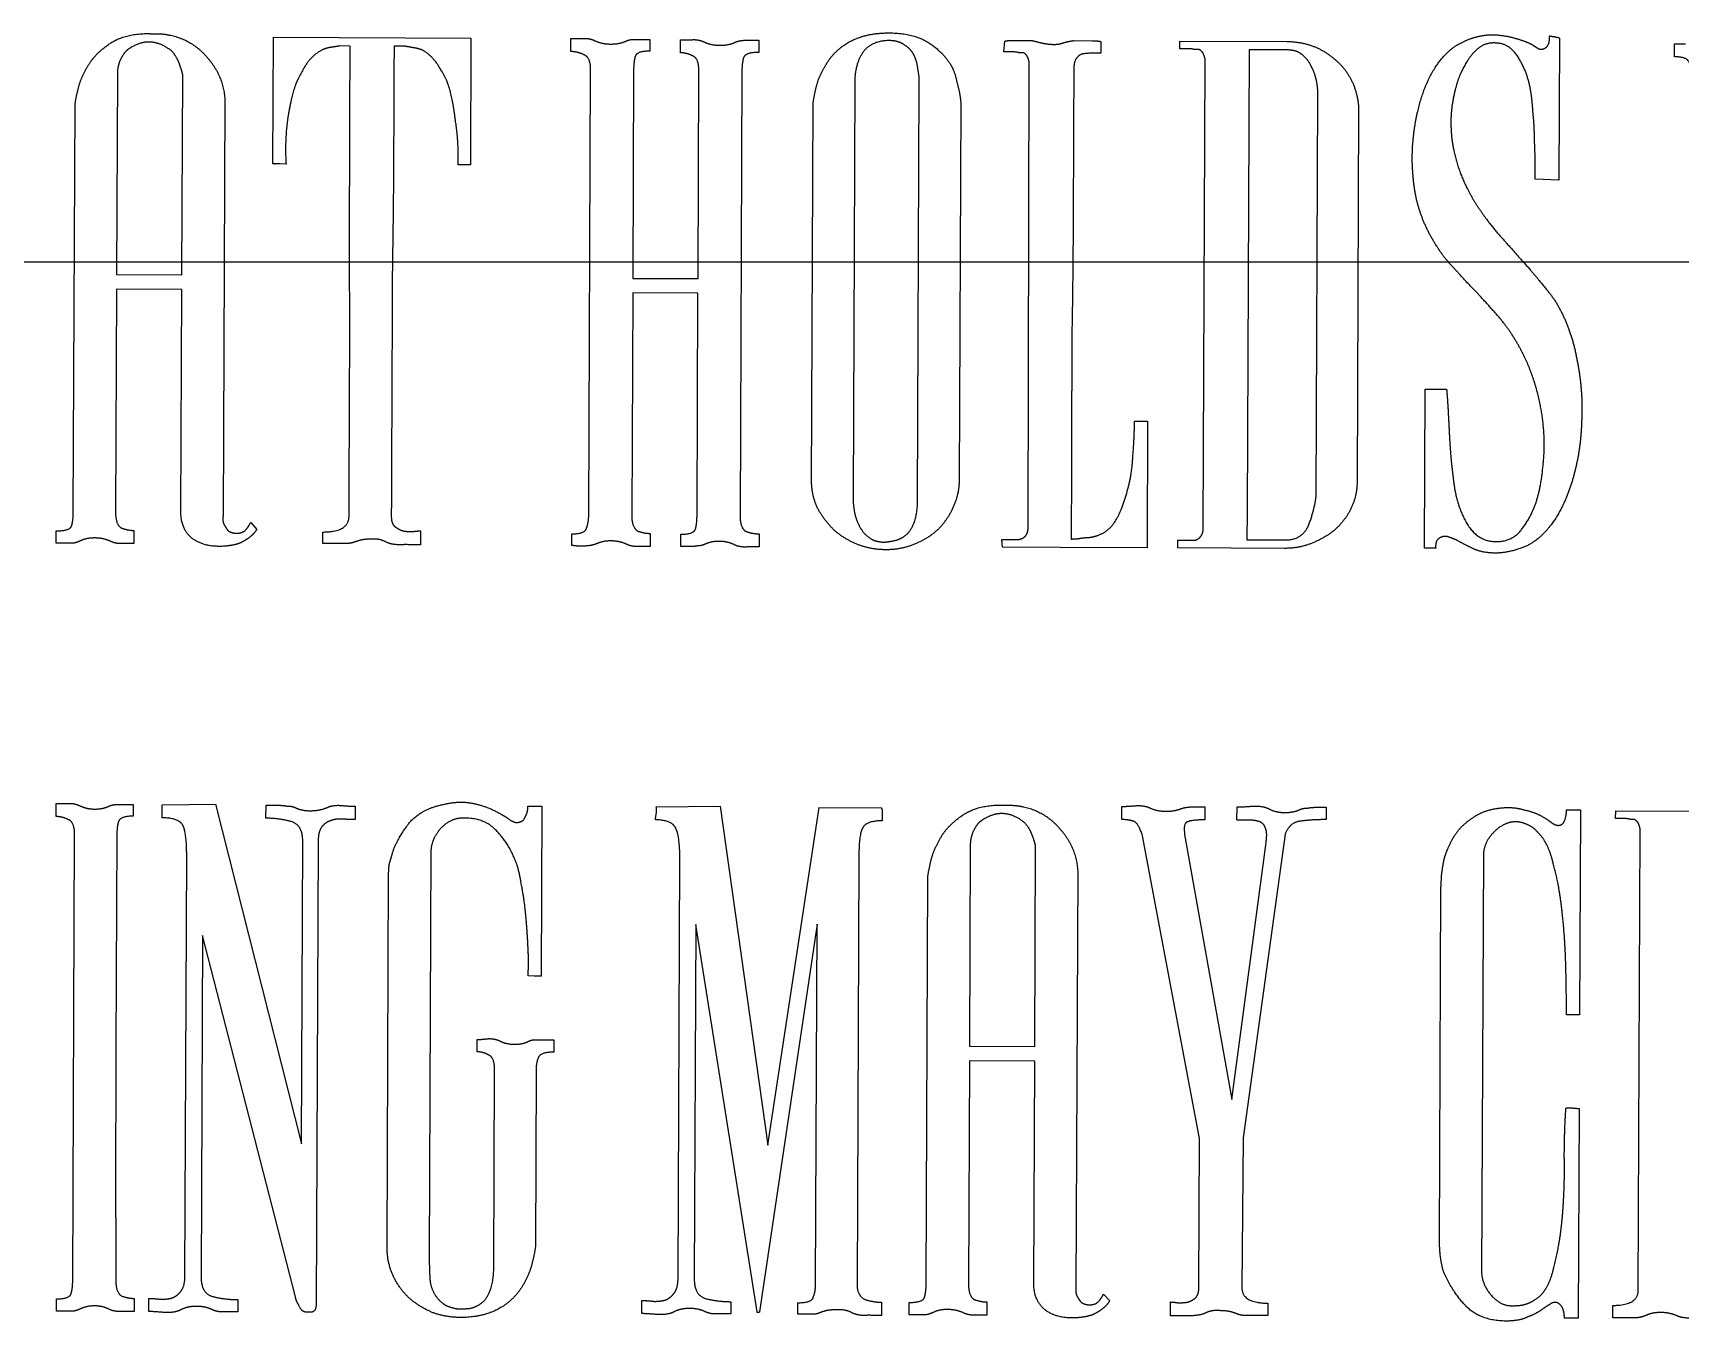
# Model space of a CAD drawing. Header units: centimetres. Extents: x 0 to 33, y -9.4 to 20.3.
# Drawn here: x 9.81 to 17.95, y 4.92 to 11.29 of the extents above; entities that cross this region are included whole.
import ezdxf

# ---------------------------------------------------------------- set-up
doc = ezdxf.new("R2010")
doc.units = ezdxf.units.CM
doc.header["$MEASUREMENT"] = 0
for name, color, linetype in [('sign v7_Sketch1', 7, 'Continuous'), ('sign v7_Sketch2', 7, 'Continuous'), ('sign v7_Sketch3', 7, 'Continuous'), ('sign v7_Sketch6', 7, 'Continuous')]:
    doc.layers.add(name, color=color, linetype=linetype)

msp = doc.modelspace()

# ---------------------------------------------------------------- linework, layer by layer
at = {"layer": 'sign v7_Sketch1'}
msp.add_line((0, 10.16), (33.02, 10.16), dxfattribs=at)
at = {"layer": 'sign v7_Sketch2'}
for p, q in [((10.9924, 10.6445), (10.9951, 11.271)), ((10.9951, 11.271), (11.9708, 11.2669)), ((11.9708, 11.2669), (11.9682, 10.6404)), ((12.4641, 11.2003), (12.4644, 11.2648)), ((12.8099, 11.2596), (12.8554, 11.2594)), ((12.8554, 11.2594), (12.8552, 11.2024)), ((13.007, 11.1942), (13.0073, 11.2587)), ((13.349, 11.2573), (13.3946, 11.2571)), ((13.3946, 11.2571), (13.3943, 11.1964)), ((14.6055, 11.1989), (14.6095, 11.252)), ((14.6475, 11.2556), (14.7424, 11.2552)), ((14.9512, 11.2544), (15.0423, 11.254)), ((15.0841, 11.25), (15.0838, 11.193)), ((15.475, 11.2142), (15.4752, 11.2522)), ((15.4752, 11.2522), (16.0029, 11.2499)), ((17.3014, 11.2597), (17.3015, 11.2786)), ((17.3508, 11.267), (17.3479, 10.5647)), ((17.9199, 11.1735), (17.9202, 11.2381)), ((11.3746, 11.2276), (11.3214, 11.2279)), ((11.3731, 10.8859), (11.3746, 11.2276)), ((11.6441, 11.2265), (11.591, 11.2267)), ((14.6472, 11.1987), (14.6055, 11.1989)), ((15.5168, 11.214), (15.475, 11.2142)), ((15.5903, 8.8407), (15.6, 11.1567)), ((15.8167, 11.209), (15.8071, 8.9271)), ((16.0065, 11.2082), (15.8167, 11.209)), ((10.2236, 11.092), (10.2194, 10.0973)), ((10.5421, 10.0959), (10.5463, 11.0868)), ((12.5532, 8.9105), (12.5625, 11.1087)), ((12.7751, 11.1078), (12.7707, 10.0789)), ((13.0935, 10.0776), (13.0978, 11.1027)), ((13.3104, 11.1018), (13.3012, 8.9073)), ((14.7247, 8.8444), (14.7305, 11.1414)), ((13.8683, 11.0501), (13.8597, 8.9999)), ((14.1785, 8.9796), (14.1872, 11.0487)), ((10.0057, 8.925), (10.0141, 10.9372)), ((10.7546, 10.9645), (10.7459, 8.9029)), ((13.6549, 9.0615), (13.6628, 10.9484)), ((14.3918, 10.9492), (14.384, 9.0812)), ((16.1491, 9.0092), (16.1574, 10.9835)), ((16.3584, 10.9219), (16.3506, 9.0691)), ((11.0038, 10.6445), (10.9924, 10.6445)), ((11.0076, 10.6445), (11, 10.6445)), ((11, 10.6445), (11.0038, 10.6445)), ((11.0266, 10.6444), (11.0076, 10.6445)), ((11.057, 10.6443), (11.0266, 10.6444)), ((11.9378, 10.6406), (11.9074, 10.6407)), ((11.953, 10.6405), (11.9378, 10.6406)), ((11.9606, 10.6405), (11.953, 10.6405)), ((11.9682, 10.6404), (11.9606, 10.6405)), ((17.3479, 10.5647), (17.2302, 10.569)), ((10.2194, 10.0973), (10.5421, 10.0959)), ((10.2191, 10.0251), (10.2145, 8.9241)), ((10.5418, 10.0238), (10.2191, 10.0251)), ((10.5372, 8.9265), (10.5418, 10.0238)), ((12.7707, 10.0789), (13.0935, 10.0776)), ((12.7704, 10.0068), (12.7658, 8.9096)), ((13.0932, 10.0054), (12.7704, 10.0068)), ((13.0885, 8.9082), (13.0932, 10.0054)), ((16.6834, 8.745), (16.6867, 9.5309)), ((16.6867, 9.5309), (16.736, 9.5307)), ((16.736, 9.5307), (16.793, 9.5305)), ((15.2508, 9.3737), (15.3154, 9.3734)), ((15.3154, 9.3734), (15.3128, 8.747)), ((14.9385, 9.132), (14.9371, 8.7903)), ((15.8071, 8.9271), (15.8065, 8.7867)), ((9.9215, 8.7697), (9.9217, 8.8304)), ((10.3052, 8.8326), (10.3049, 8.768)), ((10.8825, 8.8719), (10.9127, 8.8376)), ((11.2389, 8.7679), (11.2392, 8.8249)), ((11.7214, 8.8304), (11.7211, 8.7621)), ((12.469, 8.7589), (12.4693, 8.8159)), ((12.8566, 8.8181), (12.8563, 8.7535)), ((13.0082, 8.7529), (13.0084, 8.8136)), ((13.3957, 8.8158), (13.3954, 8.7512)), ((9.967, 8.7695), (9.9215, 8.7697)), ((11.3073, 8.7676), (11.2389, 8.7679)), ((13.0537, 8.7527), (13.0082, 8.7529)), ((14.599, 8.75), (14.5953, 8.788)), ((14.5953, 8.788), (14.6371, 8.7878)), ((14.8837, 8.7488), (14.599, 8.75)), ((15.3128, 8.747), (14.8837, 8.7488)), ((15.4646, 8.7463), (15.4648, 8.7843)), ((15.9924, 8.7441), (15.4646, 8.7463)), ((15.4648, 8.7843), (15.5065, 8.7841)), ((15.8065, 8.7867), (15.9963, 8.7859)), ((16.7403, 8.7448), (16.6834, 8.745)), ((9.9215, 7.418), (9.9218, 7.4826)), ((10.2558, 7.4774), (10.3014, 7.4772)), ((10.3014, 7.4772), (10.3012, 7.4202)), ((10.4454, 7.412), (10.4457, 7.4766)), ((10.4457, 7.4766), (10.7077, 7.4792)), ((10.7077, 7.4792), (11.1334, 5.7993)), ((10.958, 7.4099), (10.9582, 7.4744)), ((10.9582, 7.4744), (11.0152, 7.4742)), ((11.3986, 7.4688), (11.3984, 7.4042)), ((12.2529, 7.469), (12.3212, 7.4687)), ((12.3212, 7.4687), (12.3177, 6.6296)), ((12.8869, 7.4663), (13.2021, 7.4688)), ((13.2021, 7.4688), (13.438, 5.7934)), ((13.438, 5.7934), (13.6918, 7.4629)), ((13.6918, 7.4629), (13.9994, 7.4616)), ((15.1875, 7.4035), (15.1878, 7.468)), ((15.5523, 7.4665), (15.5978, 7.4663)), ((15.5978, 7.4663), (15.5976, 7.4017)), ((15.757, 7.4011), (15.7573, 7.4656)), ((16.1483, 7.464), (16.1977, 7.4638)), ((16.1977, 7.4638), (16.1974, 7.403)), ((17.386, 7.4512), (17.4544, 7.4509)), ((17.4544, 7.4509), (17.4501, 6.4372)), ((17.6288, 7.4084), (17.629, 7.4464)), ((17.6706, 7.4082), (17.6288, 7.4084)), ((17.629, 7.4464), (18.134, 7.4442)), ((15.4985, 7.33), (15.7322, 6.0192)), ((15.9959, 7.3317), (15.7884, 5.8291)), ((17.7405, 5.0767), (17.7501, 7.3509)), ((10.003, 5.1282), (10.0122, 7.3265)), ((10.221, 7.3256), (10.2166, 6.2777)), ((11.1334, 5.7993), (11.1397, 7.2952)), ((11.2156, 7.2911), (11.206, 5.0093)), ((11.7736, 7.2546), (11.7651, 5.2423)), ((14.439, 7.2775), (14.4348, 6.2828)), ((14.7576, 6.2814), (14.7617, 7.2724)), ((15.5719, 5.8262), (15.2897, 7.3233)), ((15.7322, 6.0192), (15.9008, 7.2904)), ((10.5574, 5.1487), (10.5661, 7.2217)), ((12.9949, 5.1384), (13.0036, 7.2114)), ((13.8882, 7.2153), (13.8794, 5.1081)), ((16.9751, 7.2327), (16.9663, 5.1597)), ((11.5565, 5.2926), (11.5643, 7.1377)), ((14.2211, 5.1105), (14.2295, 7.1227)), ((14.97, 7.15), (14.9614, 5.0884)), ((16.7582, 5.3124), (16.7655, 7.0665)), ((13.0819, 6.8846), (13.0746, 5.1343)), ((13.3852, 4.9697), (13.0819, 6.8846)), ((13.6818, 6.8858), (13.3966, 4.9697)), ((13.6744, 5.109), (13.6818, 6.8858)), ((10.6442, 6.8303), (10.6371, 5.1445)), ((11.1037, 5.0439), (10.6442, 6.8303)), ((12.2835, 6.6297), (12.2532, 6.6299)), ((12.3025, 6.6297), (12.2835, 6.6297)), ((12.3101, 6.6296), (12.3025, 6.6297)), ((12.3177, 6.6296), (12.3101, 6.6296)), ((17.4501, 6.4372), (17.3856, 6.4374)), ((12.001, 6.2551), (12.0013, 6.3158)), ((12.3316, 6.3144), (12.3809, 6.3142)), ((12.3809, 6.3142), (12.3807, 6.2535)), ((14.4348, 6.2828), (14.7576, 6.2814)), ((14.4345, 6.2107), (14.4299, 5.1096)), ((14.7573, 6.2093), (14.4345, 6.2107)), ((14.7526, 5.1121), (14.7573, 6.2093)), ((12.0838, 5.1878), (12.0879, 6.1636)), ((12.293, 6.1627), (12.2893, 5.2895)), ((17.4482, 5.974), (17.4438, 4.9375)), ((15.5688, 5.0896), (15.5719, 5.8262)), ((15.7884, 5.8291), (15.7815, 5.0887)), ((15.0979, 5.0575), (15.1281, 5.0232)), ((9.9226, 4.9729), (9.9228, 5.0336)), ((9.9682, 4.9727), (9.9226, 4.9729)), ((10.3063, 5.0358), (10.3061, 4.9713)), ((10.3782, 4.971), (10.3785, 5.0355)), ((10.8186, 4.9691), (10.7693, 4.9693)), ((10.8189, 5.0299), (10.8186, 4.9691)), ((11.1793, 4.9676), (11.1565, 4.9677)), ((12.8157, 4.9607), (12.8159, 5.0253)), ((13.2563, 5.0196), (13.2561, 4.9589)), ((13.5864, 4.9575), (13.5866, 5.0144)), ((14.0005, 5.0165), (14.0002, 4.952)), ((14.1369, 4.9552), (14.1372, 5.0159)), ((14.5206, 5.0181), (14.5204, 4.9536)), ((15.4278, 4.9498), (15.4281, 5.0181)), ((15.9102, 5.0123), (15.91, 4.9515)), ((17.6147, 4.9406), (17.6149, 5.0013)), ((13.2561, 4.9589), (13.2067, 4.9591)), ((13.3928, 4.9659), (13.389, 4.9659)), ((13.6319, 4.9573), (13.5864, 4.9575)), ((14.1825, 4.955), (14.1369, 4.9552)), ((15.91, 4.9515), (15.8416, 4.9518)), ((17.4438, 4.9375), (17.3755, 4.9378)), ((17.683, 4.9403), (17.6147, 4.9406))]:
    msp.add_line(p, q, dxfattribs=at)
for points in [[(10.171, 11.2289), (10.2434, 11.2855), (10.3573, 11.2889)], [(10.3875, 11.247), (10.3306, 11.251), (10.2696, 11.2057)], [(10.3573, 11.2889), (10.3877, 11.2887), (10.418, 11.2886)], [(10.4936, 11.201), (10.4444, 11.2429), (10.3875, 11.247)], [(10.418, 11.2886), (10.4522, 11.2885), (10.4864, 11.2807)], [(10.4864, 11.2807), (10.5964, 11.2575), (10.6719, 11.166)], [(12.4644, 11.2648), (12.4872, 11.2647), (12.5213, 11.2646)], [(12.5213, 11.2646), (12.5555, 11.2682), (12.5858, 11.2529)], [(12.5858, 11.2529), (12.6199, 11.2376), (12.6617, 11.2374)], [(12.6617, 11.2374), (12.7073, 11.2372), (12.7377, 11.2523)], [(12.7377, 11.2523), (12.7529, 11.2598), (12.7719, 11.2597)], [(12.7719, 11.2597), (12.7909, 11.2596), (12.8099, 11.2596)], [(13.0073, 11.2587), (13.0263, 11.2587), (13.0605, 11.2585)], [(13.0605, 11.2585), (13.0946, 11.2622), (13.1249, 11.2468)], [(13.1249, 11.2468), (13.1591, 11.2315), (13.2008, 11.2313)], [(13.2008, 11.2313), (13.2464, 11.2311), (13.2768, 11.2462)], [(13.2768, 11.2462), (13.3034, 11.2575), (13.349, 11.2573)], [(13.8159, 11.2326), (13.9035, 11.2929), (14.0364, 11.2924)], [(14.04, 11.2544), (13.9489, 11.2548), (13.9069, 11.1942)], [(14.0364, 11.2924), (14.1579, 11.2919), (14.2298, 11.246)], [(14.1158, 11.2313), (14.0856, 11.2542), (14.04, 11.2544)], [(14.2298, 11.246), (14.3017, 11.2001), (14.3395, 11.1392)], [(14.6095, 11.252), (14.6285, 11.2557), (14.6475, 11.2556)], [(14.7424, 11.2552), (14.7576, 11.2514), (14.7879, 11.2437)], [(14.7879, 11.2437), (14.822, 11.2359), (14.8524, 11.2358)], [(14.8524, 11.2358), (14.879, 11.2357), (14.898, 11.2432)], [(14.898, 11.2432), (14.9208, 11.2507), (14.9512, 11.2544)], [(15.0423, 11.254), (15.0651, 11.2539), (15.0841, 11.25)], [(16.0029, 11.2499), (16.1434, 11.2493), (16.2455, 11.1578)], [(16.7886, 11.1859), (16.8229, 11.2237), (16.8647, 11.2425)], [(16.8647, 11.2425), (16.9066, 11.2651), (16.9408, 11.2726)], [(17.0432, 11.2418), (16.9787, 11.2496), (16.9329, 11.2005)], [(16.9408, 11.2726), (16.9826, 11.2838), (17.0244, 11.2836)], [(17.0244, 11.2836), (17.0927, 11.2795), (17.1382, 11.2641)], [(17.1492, 11.1692), (17.1077, 11.2377), (17.0432, 11.2418)], [(17.1382, 11.2641), (17.1837, 11.2526), (17.2178, 11.2334)], [(17.2861, 11.2218), (17.3013, 11.2369), (17.3014, 11.2597)], [(17.3015, 11.2786), (17.3129, 11.2748), (17.3243, 11.2748)], [(17.3243, 11.2748), (17.3318, 11.2709), (17.3394, 11.2709)], [(17.3394, 11.2709), (17.347, 11.2709), (17.3508, 11.267)], [(17.9202, 11.2381), (17.9392, 11.238), (17.9734, 11.2379)], [(10.0833, 11.1381), (10.1139, 11.1874), (10.171, 11.2289)], [(10.2696, 11.2057), (10.2506, 11.1868), (10.2352, 11.1527)], [(10.5313, 11.1363), (10.5201, 11.1705), (10.4936, 11.201)], [(10.6719, 11.166), (10.7475, 11.0784), (10.7546, 10.9645)], [(11.2378, 11.2092), (11.1845, 11.1829), (11.1501, 11.1261)], [(11.2758, 11.2205), (11.253, 11.2167), (11.2378, 11.2092)], [(11.3214, 11.2279), (11.2986, 11.2242), (11.2758, 11.2205)], [(11.591, 11.2267), (11.5899, 10.961), (11.5887, 10.6914)], [(11.6897, 11.2187), (11.6669, 11.2226), (11.6441, 11.2265)], [(11.7314, 11.2071), (11.7124, 11.2148), (11.6897, 11.2187)], [(11.8146, 11.1233), (11.7806, 11.1804), (11.7314, 11.2071)], [(12.5286, 11.1848), (12.4983, 11.2001), (12.4641, 11.2003)], [(12.5625, 11.1087), (12.5627, 11.1733), (12.5286, 11.1848)], [(12.7829, 11.1761), (12.7752, 11.1496), (12.7751, 11.1078)], [(12.8552, 11.2024), (12.7907, 11.2027), (12.7829, 11.1761)], [(13.0677, 11.1787), (13.0374, 11.1941), (13.007, 11.1942)], [(13.0978, 11.1027), (13.098, 11.1672), (13.0677, 11.1787)], [(13.3183, 11.1701), (13.3106, 11.1436), (13.3104, 11.1018)], [(13.3943, 11.1964), (13.3298, 11.1966), (13.3183, 11.1701)], [(13.732, 11.1456), (13.7626, 11.1948), (13.8159, 11.2326)], [(13.9069, 11.1942), (13.8687, 11.1374), (13.8683, 11.0501)], [(14.1612, 11.1817), (14.1461, 11.2122), (14.1158, 11.2313)], [(14.1799, 11.1133), (14.1762, 11.1513), (14.1612, 11.1817)], [(14.6776, 11.1948), (14.6662, 11.1986), (14.6472, 11.1987)], [(14.7004, 11.1947), (14.6928, 11.1947), (14.6776, 11.1948)], [(14.7268, 11.1604), (14.7193, 11.187), (14.7004, 11.1947)], [(14.7305, 11.1414), (14.7306, 11.149), (14.7268, 11.1604)], [(14.9851, 11.1859), (14.9508, 11.167), (14.9506, 11.1177)], [(15.0838, 11.193), (15.0041, 11.1934), (14.9851, 11.1859)], [(15.5471, 11.2101), (15.5357, 11.2139), (15.5168, 11.214)], [(15.5699, 11.21), (15.5623, 11.21), (15.5471, 11.2101)], [(15.5963, 11.1757), (15.5888, 11.2023), (15.5699, 11.21)], [(15.6, 11.1567), (15.6001, 11.1643), (15.5963, 11.1757)], [(16.0786, 11.1851), (16.0521, 11.208), (16.0065, 11.2082)], [(16.1239, 11.1279), (16.1088, 11.1622), (16.0786, 11.1851)], [(16.2455, 11.1578), (16.3476, 11.07), (16.3584, 10.9219)], [(16.6815, 11.0079), (16.7237, 11.1216), (16.7886, 11.1859)], [(16.9329, 11.2005), (16.8871, 11.1551), (16.8526, 11.0679)], [(17.2055, 11.0247), (17.1906, 11.1007), (17.1492, 11.1692)], [(17.2178, 11.2334), (17.2291, 11.2258), (17.2481, 11.2143)], [(17.2481, 11.2143), (17.267, 11.2067), (17.2861, 11.2218)], [(17.9957, 11.139), (17.9845, 11.1771), (17.9199, 11.1735)], [(10.0373, 11.0434), (10.0527, 11.0889), (10.0833, 11.1381)], [(10.2352, 11.1527), (10.2237, 11.1224), (10.2236, 11.092)], [(10.5463, 11.0868), (10.5426, 11.1058), (10.5313, 11.1363)], [(11.1501, 11.1261), (11.1195, 11.073), (11.108, 11.0465)], [(11.856, 11.0434), (11.8485, 11.07), (11.8146, 11.1233)], [(13.6861, 11.0547), (13.7014, 11.0963), (13.732, 11.1456)], [(14.1872, 11.0487), (14.1873, 11.0791), (14.1799, 11.1133)], [(14.3395, 11.1392), (14.3621, 11.105), (14.3732, 11.048)], [(14.9506, 11.1177), (14.9489, 10.7076), (14.9476, 10.3887)], [(16.1502, 11.0557), (16.1427, 11.0937), (16.1239, 11.1279)], [(10.0141, 10.9372), (10.0219, 10.9903), (10.0373, 11.0434)], [(11.108, 11.0465), (11.085, 10.9897), (11.0655, 10.872)], [(11.8932, 10.8686), (11.8785, 10.9863), (11.856, 11.0434)], [(13.6628, 10.9484), (13.6706, 11.0016), (13.6861, 11.0547)], [(14.3732, 11.048), (14.3882, 10.9947), (14.3918, 10.9492)], [(16.1574, 10.9835), (16.1576, 11.0177), (16.1502, 11.0557)], [(16.6273, 10.7575), (16.6393, 10.8942), (16.6815, 11.0079)], [(16.8526, 11.0679), (16.8334, 11.0148), (16.8217, 10.9428)], [(17.2202, 10.8993), (17.2167, 10.9677), (17.2055, 11.0247)], [(16.8217, 10.9428), (16.81, 10.8745), (16.8173, 10.7871)], [(11.0655, 10.872), (11.0499, 10.7582), (11.057, 10.6443)], [(11.3719, 10.6012), (11.3727, 10.772), (11.3731, 10.8859)], [(11.9074, 10.6407), (11.9117, 10.7546), (11.8932, 10.8686)], [(17.2272, 10.7702), (17.2275, 10.8347), (17.2202, 10.8993)], [(16.6413, 10.4841), (16.6153, 10.6247), (16.6273, 10.7575)], [(16.8173, 10.7871), (16.8245, 10.7035), (16.8583, 10.6085)], [(17.2305, 10.6563), (17.2308, 10.7094), (17.2272, 10.7702)], [(11.5887, 10.6914), (11.5876, 10.4218), (11.5826, 10.1371)], [(11.3702, 10.1873), (11.3712, 10.4303), (11.3719, 10.6012)], [(16.8583, 10.6085), (16.892, 10.5134), (16.96, 10.4144)], [(17.2302, 10.569), (17.2303, 10.6031), (17.2305, 10.6563)], [(16.7504, 10.2293), (16.6711, 10.3473), (16.6413, 10.4841)], [(14.9476, 10.3887), (14.9462, 10.0698), (14.9414, 9.8268)], [(16.96, 10.4144), (16.9939, 10.3649), (17.043, 10.304)], [(17.043, 10.304), (17.0959, 10.2468), (17.1488, 10.1858)], [(11.3716, 9.6292), (11.373, 9.9481), (11.3702, 10.1873)], [(16.8183, 10.1417), (16.773, 10.1912), (16.7504, 10.2293)], [(17.1488, 10.1858), (17.2055, 10.1248), (17.2509, 10.0677)], [(11.5826, 10.1371), (11.5814, 9.8523), (11.5801, 9.5448)], [(16.9166, 10.0349), (16.8637, 10.0921), (16.8183, 10.1417)], [(17.0224, 9.9206), (16.9695, 9.9816), (16.9166, 10.0349)], [(17.2509, 10.0677), (17.3, 10.0105), (17.3264, 9.9725)], [(17.3264, 9.9725), (17.4056, 9.8468), (17.4353, 9.6872)], [(17.1131, 9.8063), (17.0753, 9.8634), (17.0224, 9.9206)], [(14.9414, 9.8268), (14.9404, 9.5876), (14.9397, 9.4168)], [(17.2222, 9.5818), (17.1847, 9.6959), (17.1131, 9.8063)], [(11.3686, 8.904), (11.3703, 9.3141), (11.3716, 9.6292)], [(17.4353, 9.6872), (17.4688, 9.5314), (17.4605, 9.372)], [(11.5801, 9.5448), (11.5788, 9.2411), (11.5774, 8.9032)], [(16.793, 9.5305), (16.7966, 9.4963), (16.8002, 9.4317)], [(17.2706, 9.3576), (17.2597, 9.4678), (17.2222, 9.5818)], [(14.9397, 9.4168), (14.939, 9.2459), (14.9385, 9.132)], [(15.2425, 9.1991), (15.2505, 9.294), (15.2508, 9.3737)], [(16.8002, 9.4317), (16.8037, 9.371), (16.8072, 9.2988)], [(17.4605, 9.372), (17.4561, 9.2164), (17.4137, 9.0761)], [(16.8072, 9.2988), (16.8107, 9.2305), (16.818, 9.1583)], [(17.2698, 9.1526), (17.2816, 9.2513), (17.2706, 9.3576)], [(15.2152, 9.0284), (15.2383, 9.108), (15.2425, 9.1991)], [(16.818, 9.1583), (16.8253, 9.0899), (16.8327, 9.0405)], [(17.2387, 8.9819), (17.2618, 9.0577), (17.2698, 9.1526)], [(13.6923, 8.9284), (13.6584, 8.9893), (13.6549, 9.0615)], [(14.384, 9.0812), (14.3837, 9.0091), (14.353, 8.9447)], [(16.3506, 9.0691), (16.3503, 9.0008), (16.3197, 8.9402)], [(16.8327, 9.0405), (16.8475, 8.9456), (16.8965, 8.8618)], [(17.4137, 9.0761), (17.3714, 8.9396), (17.3065, 8.8563)], [(13.8597, 8.9999), (13.8595, 8.9505), (13.8707, 8.9049)], [(14.1323, 8.8203), (14.1781, 8.877), (14.1785, 8.9796)], [(15.1615, 8.8881), (15.1959, 8.9487), (15.2152, 9.0284)], [(16.1105, 8.8575), (16.1412, 8.9333), (16.1491, 9.0092)], [(17.1698, 8.8455), (17.2194, 8.9136), (17.2387, 8.9819)], [(9.9978, 8.8567), (10.0055, 8.8832), (10.0057, 8.925)], [(10.2145, 8.9241), (10.2142, 8.8595), (10.2445, 8.8442)], [(10.5936, 8.7934), (10.5368, 8.8392), (10.5372, 8.9265)], [(10.7459, 8.9029), (10.742, 8.8801), (10.7496, 8.8649)], [(11.2392, 8.8249), (11.3683, 8.8243), (11.3686, 8.904)], [(11.5774, 8.9032), (11.5773, 8.869), (11.5924, 8.8537)], [(12.5415, 8.8422), (12.553, 8.8687), (12.5532, 8.9105)], [(12.7658, 8.9096), (12.7656, 8.845), (12.7959, 8.8297)], [(13.0807, 8.8399), (13.0884, 8.8664), (13.0885, 8.9082)], [(13.3012, 8.9073), (13.3009, 8.8428), (13.3312, 8.8275)], [(13.7754, 8.8256), (13.7262, 8.8714), (13.6923, 8.9284)], [(13.8707, 8.9049), (13.8819, 8.8631), (13.9121, 8.8212)], [(14.353, 8.9447), (14.3262, 8.884), (14.2766, 8.8349)], [(15.07, 8.8088), (15.1271, 8.8275), (15.1615, 8.8881)], [(16.3197, 8.9402), (16.2929, 8.8833), (16.2433, 8.838)], [(9.9217, 8.8304), (9.9901, 8.8301), (9.9978, 8.8567)], [(10.1114, 8.7954), (10.0697, 8.7956), (10.0392, 8.7805)], [(10.1873, 8.7799), (10.1532, 8.7953), (10.1114, 8.7954)], [(10.2445, 8.8442), (10.2786, 8.8327), (10.3052, 8.8326)], [(10.7529, 8.7548), (10.6542, 8.7476), (10.5936, 8.7934)], [(10.7496, 8.8649), (10.7571, 8.8497), (10.7684, 8.8344)], [(10.7684, 8.8344), (10.7798, 8.823), (10.8025, 8.8191)], [(10.8025, 8.8191), (10.8443, 8.8151), (10.8634, 8.8416)], [(10.8784, 8.7998), (10.8593, 8.7847), (10.8289, 8.7696)], [(10.8634, 8.8416), (10.8748, 8.8568), (10.8825, 8.8719)], [(10.9127, 8.8376), (10.8974, 8.8149), (10.8784, 8.7998)], [(11.5924, 8.8537), (11.6113, 8.8385), (11.6341, 8.8308)], [(11.6341, 8.8308), (11.6568, 8.8269), (11.6796, 8.8268)], [(11.6796, 8.8268), (11.7062, 8.8305), (11.7214, 8.8304)], [(12.4693, 8.8159), (12.5338, 8.8156), (12.5415, 8.8422)], [(12.7959, 8.8297), (12.8262, 8.8182), (12.8566, 8.8181)], [(13.0084, 8.8136), (13.073, 8.8134), (13.0807, 8.8399)], [(13.3312, 8.8275), (13.3653, 8.8159), (13.3957, 8.8158)], [(13.889, 8.7606), (13.8284, 8.7836), (13.7754, 8.8256)], [(13.9121, 8.8212), (13.9423, 8.7907), (13.9651, 8.783)], [(14.0638, 8.7826), (14.1018, 8.79), (14.1323, 8.8203)], [(14.2766, 8.8349), (14.2271, 8.7895), (14.1586, 8.7632)], [(14.6903, 8.7914), (14.7131, 8.7989), (14.7208, 8.8216)], [(14.7208, 8.8216), (14.7246, 8.833), (14.7247, 8.8444)], [(14.9371, 8.7903), (14.9598, 8.7902), (14.9826, 8.7939)], [(14.9826, 8.7939), (15.0016, 8.7976), (15.0244, 8.7976)], [(15.0244, 8.7976), (15.051, 8.8012), (15.07, 8.8088)], [(15.5597, 8.7877), (15.5787, 8.799), (15.5864, 8.818)], [(15.5864, 8.818), (15.5903, 8.8293), (15.5903, 8.8407)], [(15.9963, 8.7859), (16.0799, 8.7855), (16.1105, 8.8575)], [(16.2433, 8.838), (16.1938, 8.7964), (16.1292, 8.7701)], [(16.7633, 8.7978), (16.7405, 8.7865), (16.7404, 8.7638)], [(16.8089, 8.7976), (16.7862, 8.8091), (16.7633, 8.7978)], [(16.8468, 8.7823), (16.8316, 8.79), (16.8089, 8.7976)], [(16.8965, 8.8618), (16.9493, 8.7781), (17.0366, 8.7777)], [(17.0366, 8.7777), (17.1239, 8.7773), (17.1698, 8.8455)], [(17.3065, 8.8563), (17.2416, 8.773), (17.1656, 8.7468)], [(10.005, 8.7693), (9.986, 8.7694), (9.967, 8.7695)], [(10.0392, 8.7805), (10.024, 8.773), (10.005, 8.7693)], [(10.2518, 8.7683), (10.2176, 8.7646), (10.1873, 8.7799)], [(10.3049, 8.768), (10.286, 8.7681), (10.2518, 8.7683)], [(10.8289, 8.7696), (10.7985, 8.7584), (10.7529, 8.7548)], [(11.3604, 8.7674), (11.3376, 8.7675), (11.3073, 8.7676)], [(11.406, 8.7786), (11.387, 8.7711), (11.3604, 8.7674)], [(11.4782, 8.7897), (11.4365, 8.7899), (11.406, 8.7786)], [(11.5541, 8.7742), (11.52, 8.7933), (11.4782, 8.7897)], [(11.6414, 8.7624), (11.5844, 8.7589), (11.5541, 8.7742)], [(11.7211, 8.7621), (11.6983, 8.7622), (11.6414, 8.7624)], [(12.5146, 8.755), (12.4918, 8.755), (12.469, 8.7589)], [(12.5906, 8.766), (12.5601, 8.7548), (12.5146, 8.755)], [(12.6628, 8.7809), (12.621, 8.7811), (12.5906, 8.766)], [(12.7386, 8.7654), (12.7045, 8.7807), (12.6628, 8.7809)], [(12.8031, 8.7537), (12.7689, 8.7501), (12.7386, 8.7654)], [(12.8563, 8.7535), (12.8373, 8.7536), (12.8031, 8.7537)], [(13.0917, 8.7563), (13.0727, 8.7526), (13.0537, 8.7527)], [(13.1259, 8.7638), (13.1107, 8.7562), (13.0917, 8.7563)], [(13.1981, 8.7787), (13.1563, 8.7788), (13.1259, 8.7638)], [(13.2778, 8.7593), (13.2437, 8.7785), (13.1981, 8.7787)], [(13.3423, 8.7515), (13.3081, 8.7478), (13.2778, 8.7593)], [(13.3954, 8.7512), (13.3764, 8.7513), (13.3423, 8.7515)], [(14.0218, 8.7372), (13.9535, 8.7375), (13.889, 8.7606)], [(13.9651, 8.783), (13.9916, 8.7753), (14.0106, 8.7752)], [(14.0106, 8.7752), (14.0296, 8.7752), (14.0638, 8.7826)], [(14.1586, 8.7632), (14.094, 8.7369), (14.0218, 8.7372)], [(14.6371, 8.7878), (14.6561, 8.7877), (14.6675, 8.7877)], [(14.6675, 8.7877), (14.6827, 8.7876), (14.6903, 8.7914)], [(15.5065, 8.7841), (15.5255, 8.7841), (15.5369, 8.784)], [(15.5369, 8.784), (15.5521, 8.7839), (15.5597, 8.7877)], [(16.1292, 8.7701), (16.0645, 8.7438), (15.9924, 8.7441)], [(16.7404, 8.7638), (16.7366, 8.7524), (16.7403, 8.7448)], [(16.9301, 8.7402), (16.8885, 8.7593), (16.8468, 8.7823)], [(17.0364, 8.7208), (16.9718, 8.721), (16.9301, 8.7402)], [(17.1656, 8.7468), (17.0933, 8.7205), (17.0364, 8.7208)], [(9.9822, 7.4026), (9.9519, 7.4179), (9.9215, 7.418)], [(9.9218, 7.4826), (9.9407, 7.4825), (9.9749, 7.4823)], [(9.9749, 7.4823), (10.0091, 7.486), (10.0394, 7.4707)], [(10.0394, 7.4707), (10.0735, 7.4553), (10.1115, 7.4552)], [(10.1115, 7.4552), (10.1532, 7.455), (10.1837, 7.4701)], [(10.1837, 7.4701), (10.1989, 7.4776), (10.2179, 7.4775)], [(10.2179, 7.4775), (10.2369, 7.4774), (10.2558, 7.4774)], [(10.3012, 7.4202), (10.2404, 7.4205), (10.2289, 7.3939)], [(10.5478, 7.3736), (10.5289, 7.4117), (10.4454, 7.412)], [(11.0794, 7.3942), (11.0225, 7.4096), (10.958, 7.4099)], [(11.0152, 7.4742), (11.038, 7.4741), (11.0607, 7.4702)], [(11.0607, 7.4702), (11.0873, 7.4701), (11.1025, 7.4624)], [(11.1025, 7.4624), (11.1328, 7.4471), (11.1745, 7.4469)], [(11.1745, 7.4469), (11.2201, 7.4467), (11.2581, 7.4617)], [(11.2581, 7.4617), (11.2886, 7.4768), (11.3303, 7.4728)], [(11.3303, 7.4728), (11.3759, 7.4688), (11.3986, 7.4688)], [(11.664, 7.3841), (11.7251, 7.4598), (11.8543, 7.482)], [(11.9185, 7.4096), (11.8654, 7.406), (11.8196, 7.3569)], [(11.8543, 7.482), (11.9227, 7.4969), (11.991, 7.4814)], [(12.0892, 7.3557), (12.0287, 7.4167), (11.9185, 7.4096)], [(11.991, 7.4814), (12.0593, 7.466), (12.1236, 7.4277)], [(12.1236, 7.4277), (12.1388, 7.4201), (12.1653, 7.401)], [(12.2184, 7.3932), (12.2336, 7.4007), (12.2375, 7.4121)], [(12.2375, 7.4121), (12.2451, 7.4272), (12.249, 7.4386)], [(12.249, 7.4386), (12.2528, 7.4538), (12.2529, 7.469)], [(12.8829, 7.4018), (12.8829, 7.4094), (12.8868, 7.4321)], [(12.8868, 7.4321), (12.8907, 7.4549), (12.8869, 7.4663)], [(13.9994, 7.4616), (14.0031, 7.454), (14.0031, 7.4464)], [(14.0031, 7.4464), (14.0031, 7.4388), (14.0029, 7.3971)], [(14.2987, 7.3237), (14.3293, 7.3729), (14.3864, 7.4144)], [(14.3864, 7.4144), (14.4588, 7.4711), (14.5727, 7.4744)], [(14.6029, 7.4325), (14.546, 7.4365), (14.4851, 7.3912)], [(14.5727, 7.4744), (14.6031, 7.4743), (14.6335, 7.4741)], [(14.709, 7.3865), (14.6599, 7.4285), (14.6029, 7.4325)], [(14.6335, 7.4741), (14.6677, 7.474), (14.7018, 7.4663)], [(14.7018, 7.4663), (14.8118, 7.443), (14.8873, 7.3516)], [(15.1878, 7.468), (15.2068, 7.4679), (15.2523, 7.4715)], [(15.2523, 7.4715), (15.2979, 7.4751), (15.3282, 7.4598)], [(15.3282, 7.4598), (15.3623, 7.4445), (15.4041, 7.4443)], [(15.4041, 7.4443), (15.4459, 7.4441), (15.4763, 7.4554)], [(15.4763, 7.4554), (15.5029, 7.4667), (15.5523, 7.4665)], [(15.7573, 7.4656), (15.7763, 7.4655), (15.8294, 7.4691)], [(15.8294, 7.4691), (15.8826, 7.4727), (15.9129, 7.4574)], [(15.9129, 7.4574), (15.947, 7.4382), (15.9926, 7.438)], [(15.9926, 7.438), (16.0381, 7.4379), (16.0686, 7.4529)], [(16.0686, 7.4529), (16.0838, 7.4604), (16.1066, 7.4603)], [(16.1066, 7.4603), (16.1294, 7.464), (16.1483, 7.464)], [(16.8655, 7.366), (16.8998, 7.4001), (16.9455, 7.4264)], [(16.9455, 7.4264), (16.9912, 7.4528), (17.0557, 7.4602)], [(17.0557, 7.4602), (17.1241, 7.4675), (17.1734, 7.4521)], [(17.1734, 7.4521), (17.2265, 7.4405), (17.2606, 7.4213)], [(17.2606, 7.4213), (17.2947, 7.4022), (17.3136, 7.3869)], [(17.3515, 7.3754), (17.3743, 7.3791), (17.3821, 7.417)], [(17.3821, 7.417), (17.3859, 7.4322), (17.386, 7.4512)], [(10.0122, 7.3265), (10.0125, 7.391), (9.9822, 7.4026)], [(10.2289, 7.3939), (10.2212, 7.3674), (10.221, 7.3256)], [(10.5661, 7.2217), (10.5666, 7.3356), (10.5478, 7.3736)], [(11.1397, 7.2952), (11.1401, 7.3787), (11.0794, 7.3942)], [(11.2311, 7.3631), (11.2158, 7.3404), (11.2156, 7.2911)], [(11.2768, 7.3971), (11.2502, 7.3896), (11.2311, 7.3631)], [(11.3338, 7.4045), (11.3035, 7.4084), (11.2768, 7.3971)], [(11.3984, 7.4042), (11.368, 7.4043), (11.3338, 7.4045)], [(11.5837, 7.2402), (11.6068, 7.3084), (11.664, 7.3841)], [(11.8196, 7.3569), (11.7776, 7.3077), (11.7736, 7.2546)], [(12.191, 7.1996), (12.1535, 7.2947), (12.0892, 7.3557)], [(12.1653, 7.401), (12.1918, 7.3819), (12.2184, 7.3932)], [(12.9814, 7.3634), (12.9626, 7.4014), (12.8829, 7.4018)], [(13.0036, 7.2114), (13.0041, 7.3253), (12.9814, 7.3634)], [(13.9078, 7.3633), (13.8887, 7.333), (13.8882, 7.2153)], [(14.0029, 7.3971), (13.927, 7.3974), (13.9078, 7.3633)], [(14.4507, 7.3382), (14.4391, 7.3079), (14.439, 7.2775)], [(14.4851, 7.3912), (14.466, 7.3723), (14.4507, 7.3382)], [(14.7467, 7.3218), (14.7355, 7.356), (14.709, 7.3865)], [(14.8873, 7.3516), (14.9629, 7.2639), (14.97, 7.15)], [(15.2444, 7.3956), (15.2179, 7.4033), (15.1875, 7.4035)], [(15.2897, 7.3233), (15.271, 7.3879), (15.2444, 7.3956)], [(15.5102, 7.3907), (15.4912, 7.3832), (15.4985, 7.33)], [(15.5976, 7.4017), (15.533, 7.402), (15.5102, 7.3907)], [(15.814, 7.4008), (15.7874, 7.4009), (15.757, 7.4011)], [(15.8671, 7.393), (15.8443, 7.4007), (15.814, 7.4008)], [(15.8973, 7.3625), (15.8898, 7.3853), (15.8671, 7.393)], [(15.9008, 7.2904), (15.9086, 7.3397), (15.8973, 7.3625)], [(16.0759, 7.3959), (16.0189, 7.3924), (15.9959, 7.3317)], [(16.1974, 7.403), (16.1329, 7.4033), (16.0759, 7.3959)], [(16.8159, 7.2941), (16.835, 7.332), (16.8655, 7.366)], [(17.021, 7.335), (16.9791, 7.2896), (16.9751, 7.2327)], [(17.12, 7.3915), (17.0668, 7.3842), (17.021, 7.335)], [(17.1883, 7.3799), (17.1542, 7.3952), (17.12, 7.3915)], [(17.2451, 7.3379), (17.2262, 7.3645), (17.1883, 7.3799)], [(17.3204, 7.1857), (17.2943, 7.2959), (17.2451, 7.3379)], [(17.3136, 7.3869), (17.3363, 7.3716), (17.3515, 7.3754)], [(17.701, 7.4043), (17.6896, 7.4081), (17.6706, 7.4082)], [(17.7199, 7.4042), (17.7123, 7.4042), (17.701, 7.4043)], [(17.7464, 7.3699), (17.7389, 7.3965), (17.7199, 7.4042)], [(17.7501, 7.3509), (17.7501, 7.3585), (17.7464, 7.3699)], [(14.2528, 7.2289), (14.2682, 7.2744), (14.2987, 7.3237)], [(14.7617, 7.2724), (14.758, 7.2914), (14.7467, 7.3218)], [(16.7852, 7.2221), (16.7967, 7.2562), (16.8159, 7.2941)], [(11.5643, 7.1377), (11.5644, 7.1643), (11.5683, 7.1871)], [(11.5683, 7.1871), (11.576, 7.2098), (11.5837, 7.2402)], [(12.2209, 7.078), (12.2098, 7.154), (12.191, 7.1996)], [(14.2295, 7.1227), (14.2374, 7.1759), (14.2528, 7.2289)], [(16.7696, 7.1386), (16.7775, 7.1956), (16.7852, 7.2221)], [(17.3649, 6.9425), (17.3503, 7.0792), (17.3204, 7.1857)], [(16.7655, 7.0665), (16.7656, 7.0817), (16.7696, 7.1386)], [(12.243, 6.9223), (12.2358, 7.0058), (12.2209, 7.078)], [(12.2537, 6.7628), (12.2503, 6.8425), (12.243, 6.9223)], [(17.3827, 6.6691), (17.3795, 6.8095), (17.3649, 6.9425)], [(12.2532, 6.6299), (12.2572, 6.6868), (12.2537, 6.7628)], [(17.3856, 6.4374), (17.386, 6.5324), (17.3827, 6.6691)], [(10.2166, 6.2777), (10.2158, 6.0765), (10.215, 5.8829)], [(12.0013, 6.3158), (12.0202, 6.3157), (12.0506, 6.3194)], [(12.0506, 6.3194), (12.0848, 6.323), (12.1151, 6.3077)], [(12.1151, 6.3077), (12.1454, 6.2924), (12.1872, 6.2922)], [(12.1872, 6.2922), (12.229, 6.2921), (12.2556, 6.3071)], [(12.2556, 6.3071), (12.2708, 6.3147), (12.2898, 6.3146)], [(12.2898, 6.3146), (12.3126, 6.3145), (12.3316, 6.3144)], [(12.0579, 6.2396), (12.0314, 6.2549), (12.001, 6.2551)], [(12.0879, 6.1636), (12.0882, 6.2281), (12.0579, 6.2396)], [(12.3046, 6.2272), (12.2931, 6.2045), (12.293, 6.1627)], [(12.3807, 6.2535), (12.3161, 6.2537), (12.3046, 6.2272)], [(17.375, 5.7351), (17.3756, 5.8794), (17.3836, 5.978)], [(17.3836, 5.978), (17.3912, 5.978), (17.4026, 5.978)], [(17.4026, 5.978), (17.414, 5.9779), (17.4482, 5.974)], [(10.215, 5.8829), (10.2142, 5.6893), (10.2135, 5.5298)], [(17.3662, 5.4466), (17.3782, 5.5908), (17.375, 5.7351)], [(10.2135, 5.5298), (10.2166, 5.3703), (10.2162, 5.2602)], [(17.3234, 5.1886), (17.3542, 5.3061), (17.3662, 5.4466)], [(11.5863, 5.1482), (11.5562, 5.2128), (11.5565, 5.2926)], [(16.7617, 5.2479), (16.7581, 5.2973), (16.7582, 5.3124)], [(10.2162, 5.2602), (10.2157, 5.1539), (10.2156, 5.1273)], [(11.7651, 5.2423), (11.7649, 5.1778), (11.7685, 5.1284)], [(12.2893, 5.2895), (12.2815, 5.2363), (12.2661, 5.1833)], [(16.7766, 5.1719), (16.7691, 5.1985), (16.7617, 5.2479)], [(10.5381, 5.0728), (10.5572, 5.0955), (10.5574, 5.1487)], [(10.6371, 5.1445), (10.6368, 5.061), (10.6936, 5.0456)], [(11.6656, 5.0377), (11.6164, 5.0835), (11.5863, 5.1482)], [(12.0376, 5.0248), (12.0834, 5.0815), (12.0838, 5.1878)], [(12.2661, 5.1833), (12.2507, 5.1378), (12.2201, 5.0885)], [(12.9756, 5.0626), (12.9946, 5.0853), (12.9949, 5.1384)], [(13.0746, 5.1343), (13.0742, 5.0508), (13.1311, 5.0353)], [(16.8935, 4.993), (16.8217, 5.0654), (16.7766, 5.1719)], [(16.9663, 5.1597), (16.9699, 5.1027), (17.0152, 5.0494)], [(17.2354, 5.0333), (17.2963, 5.071), (17.3234, 5.1886)], [(9.9228, 5.0336), (9.9874, 5.0334), (9.9951, 5.0599)], [(9.9951, 5.0599), (10.0028, 5.0865), (10.003, 5.1282)], [(10.2156, 5.1273), (10.2153, 5.0628), (10.2456, 5.0475)], [(10.2456, 5.0475), (10.276, 5.036), (10.3063, 5.0358)], [(10.4962, 5.0388), (10.5228, 5.0501), (10.5381, 5.0728)], [(11.7685, 5.1284), (11.7721, 5.0828), (11.8023, 5.0409)], [(12.2201, 5.0885), (12.1895, 5.0393), (12.1362, 5.0016)], [(12.9336, 5.0286), (12.9603, 5.0399), (12.9756, 5.0626)], [(13.6627, 5.0407), (13.6742, 5.0672), (13.6744, 5.109)], [(13.8794, 5.1081), (13.8791, 5.0436), (13.9246, 5.0282)], [(14.2132, 5.0422), (14.2209, 5.0687), (14.2211, 5.1105)], [(14.4299, 5.1096), (14.4296, 5.0451), (14.4599, 5.0298)], [(14.809, 4.9789), (14.7523, 5.0247), (14.7526, 5.1121)], [(14.9614, 5.0884), (14.9575, 5.0656), (14.965, 5.0504)], [(14.965, 5.0504), (14.9725, 5.0352), (14.9839, 5.02)], [(15.0788, 5.0272), (15.0903, 5.0423), (15.0979, 5.0575)], [(15.5535, 5.0403), (15.5687, 5.0555), (15.5688, 5.0896)], [(15.7815, 5.0887), (15.7811, 5.0128), (15.9102, 5.0123)], [(17.0152, 5.0494), (17.0606, 4.9998), (17.1137, 4.9996)], [(17.6149, 5.0013), (17.7402, 5.0008), (17.7405, 5.0767)], [(10.0061, 4.9726), (9.9871, 4.9726), (9.9682, 4.9727)], [(10.0403, 4.9838), (10.0251, 4.9763), (10.0061, 4.9726)], [(10.1125, 4.9987), (10.0708, 4.9989), (10.0403, 4.9838)], [(10.1884, 4.9794), (10.1543, 4.9985), (10.1125, 4.9987)], [(10.2529, 4.9715), (10.2187, 4.9679), (10.1884, 4.9794)], [(10.3061, 4.9713), (10.2871, 4.9714), (10.2529, 4.9715)], [(10.4503, 4.9669), (10.3972, 4.9709), (10.3782, 4.971)], [(10.3785, 5.0355), (10.4088, 5.0354), (10.4392, 5.0315)], [(10.4392, 5.0315), (10.4734, 5.0313), (10.4962, 5.0388)], [(10.5339, 4.9779), (10.5035, 4.9629), (10.4503, 4.9669)], [(10.6137, 4.9966), (10.5681, 4.9968), (10.5339, 4.9779)], [(10.6896, 4.9811), (10.6593, 4.9964), (10.6137, 4.9966)], [(10.7275, 4.9695), (10.7047, 4.9734), (10.6896, 4.9811)], [(10.6936, 5.0456), (10.7505, 5.0302), (10.8189, 5.0299)], [(10.7693, 4.9693), (10.7503, 4.9694), (10.7275, 4.9695)], [(11.1187, 5.0058), (11.1074, 5.0211), (11.1037, 5.0439)], [(11.1565, 4.9677), (11.1337, 4.9678), (11.1187, 5.0058)], [(11.206, 5.0093), (11.2059, 4.9675), (11.1793, 4.9676)], [(11.783, 4.9651), (11.7185, 4.9919), (11.6656, 5.0377)], [(11.8023, 5.0409), (11.8287, 5.0067), (11.8628, 4.9951)], [(11.8628, 4.9951), (11.8969, 4.9836), (11.9159, 4.9835)], [(11.9159, 4.9835), (11.9349, 4.9834), (11.9691, 4.9871)], [(12.1362, 5.0016), (12.0486, 4.9412), (11.9196, 4.9417)], [(11.9691, 4.9871), (12.0033, 4.9945), (12.0376, 5.0248)], [(12.8159, 5.0253), (12.8463, 5.0252), (12.8767, 5.0212)], [(12.8767, 5.0212), (12.9108, 5.0211), (12.9336, 5.0286)], [(12.9714, 4.9677), (12.9409, 4.9526), (12.8878, 4.9566)], [(13.0512, 4.9863), (13.0056, 4.9865), (12.9714, 4.9677)], [(13.127, 4.9708), (13.0967, 4.9861), (13.0512, 4.9863)], [(13.165, 4.9593), (13.1422, 4.9632), (13.127, 4.9708)], [(13.1311, 5.0353), (13.188, 5.0199), (13.2563, 5.0196)], [(13.389, 4.9659), (13.3852, 4.9659), (13.3852, 4.9697)], [(13.3966, 4.9697), (13.3966, 4.9659), (13.3928, 4.9659)], [(13.5866, 5.0144), (13.655, 5.0142), (13.6627, 5.0407)], [(13.7041, 4.9684), (13.6889, 4.9609), (13.6699, 4.9571)], [(13.7763, 4.9795), (13.7346, 4.9797), (13.7041, 4.9684)], [(13.856, 4.964), (13.8219, 4.9831), (13.7763, 4.9795)], [(13.9246, 5.0282), (13.9701, 5.0166), (14.0005, 5.0165)], [(14.1372, 5.0159), (14.2055, 5.0156), (14.2132, 5.0422)], [(14.2547, 4.9661), (14.2394, 4.9585), (14.2204, 4.9548)], [(14.3269, 4.981), (14.2851, 4.9811), (14.2547, 4.9661)], [(14.4027, 4.9655), (14.3686, 4.9808), (14.3269, 4.981)], [(14.4599, 5.0298), (14.4941, 5.0182), (14.5206, 5.0181)], [(14.9683, 4.9403), (14.8696, 4.9331), (14.809, 4.9789)], [(14.9839, 5.02), (14.9952, 5.0085), (15.018, 5.0046)], [(15.018, 5.0046), (15.0597, 5.0007), (15.0788, 5.0272)], [(15.0938, 4.9853), (15.0748, 4.9702), (15.0443, 4.9552)], [(15.1281, 5.0232), (15.1129, 5.0004), (15.0938, 4.9853)], [(15.4281, 5.0181), (15.4433, 5.018), (15.466, 5.0141)], [(15.466, 5.0141), (15.4926, 5.014), (15.5154, 5.0177)], [(15.5154, 5.0177), (15.5382, 5.0252), (15.5535, 5.0403)], [(15.6709, 4.9753), (15.6291, 4.9793), (15.5949, 4.9604)], [(15.7468, 4.9636), (15.7164, 4.9751), (15.6709, 4.9753)], [(17.0868, 4.9238), (16.9654, 4.9243), (16.8935, 4.993)], [(17.1137, 4.9996), (17.1593, 4.9994), (17.1821, 5.0069)], [(17.1821, 5.0069), (17.2087, 5.0144), (17.2354, 5.0333)], [(17.2579, 4.9762), (17.2313, 4.9574), (17.1894, 4.9423)], [(17.3036, 5.0064), (17.2846, 4.9951), (17.2579, 4.9762)], [(17.3416, 5.0138), (17.3227, 5.0215), (17.3036, 5.0064)], [(17.3718, 4.972), (17.3643, 5.0024), (17.3416, 5.0138)], [(17.3755, 4.9378), (17.3755, 4.9568), (17.3718, 4.972)], [(17.8502, 4.9661), (17.8084, 4.9663), (17.778, 4.9513)], [(17.9298, 4.9506), (17.8957, 4.966), (17.8502, 4.9661)], [(11.9196, 4.9417), (11.8474, 4.942), (11.783, 4.9651)], [(12.8878, 4.9566), (12.8346, 4.9607), (12.8157, 4.9607)], [(13.2067, 4.9591), (13.1877, 4.9592), (13.165, 4.9593)], [(13.6699, 4.9571), (13.6509, 4.9572), (13.6319, 4.9573)], [(13.9319, 4.9522), (13.8863, 4.9486), (13.856, 4.964)], [(14.0002, 4.952), (13.9812, 4.952), (13.9319, 4.9522)], [(14.2204, 4.9548), (14.2015, 4.9549), (14.1825, 4.955)], [(14.4672, 4.9538), (14.433, 4.9501), (14.4027, 4.9655)], [(14.5204, 4.9536), (14.5014, 4.9537), (14.4672, 4.9538)], [(15.0443, 4.9552), (15.0139, 4.9439), (14.9683, 4.9403)], [(15.5075, 4.9494), (15.4506, 4.9497), (15.4278, 4.9498)], [(15.5949, 4.9604), (15.5645, 4.9492), (15.5075, 4.9494)], [(15.7847, 4.9521), (15.7619, 4.9559), (15.7468, 4.9636)], [(15.8416, 4.9518), (15.8113, 4.9519), (15.7847, 4.9521)], [(17.1894, 4.9423), (17.1514, 4.9235), (17.0868, 4.9238)], [(17.7362, 4.9401), (17.7096, 4.9402), (17.683, 4.9403)], [(17.778, 4.9513), (17.7628, 4.9437), (17.7362, 4.9401)], [(18.0171, 4.9389), (17.9601, 4.9353), (17.9298, 4.9506)]]:
    msp.add_open_spline(points, degree=2, dxfattribs=at)
at = {"layer": 'sign v7_Sketch3'}
msp.add_line((0, 10.16), (33.02, 10.16), dxfattribs=at)
at = {"layer": 'sign v7_Sketch6'}
msp.add_line((0, 10.16), (33.02, 10.16), dxfattribs=at)

doc.saveas('drawing.dxf')
